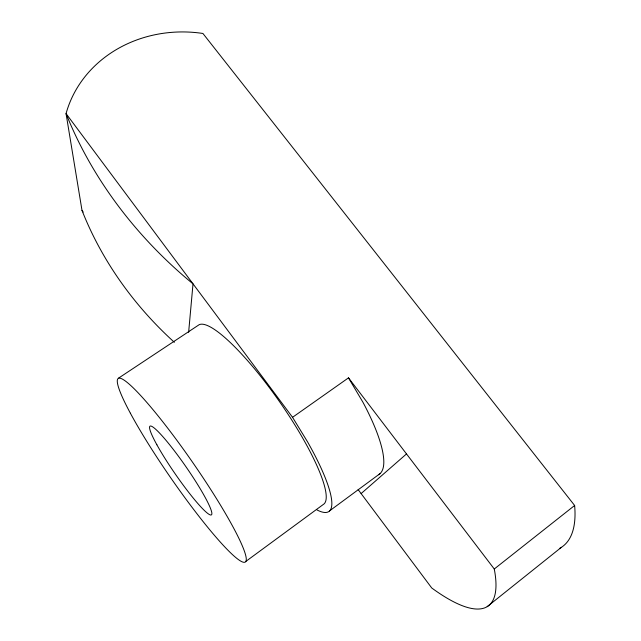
<?xml version="1.0" encoding="UTF-8"?>
<svg xmlns="http://www.w3.org/2000/svg" width="641" height="641" viewBox="0 0 641 641"><rect width="100%" height="100%" fill="white"/><g stroke="black" fill="none" stroke-linecap="round" stroke-linejoin="round"><path stroke-width="0.96" d="M188.63 332.31L193.013 283.859A423.348 359.064 22.2 0 1 66.055 113.617A123.913 111.526 8.1 0 1 202.917 33.468L574.632 505.485A199.135 69.5 53.1 0 1 559.809 548.271M361.115 493.578L406.506 453.924M487.192 606.642L561.348 547.358M358.143 489.604L431.738 587.981A203.413 54.293 53.8 0 0 494.267 569L574.632 505.485M329.426 510.989L379.969 473.675M245.575 561.612L324.146 503.85A109.282 22.659 55.1 0 0 279.276 401.314A109.282 22.659 55.1 0 0 199.071 324.763L118.481 378.182M317.031 509.972A118.056 24.502 55.1 0 0 307.576 441.889L292.544 417.315L348.496 377.861L494.267 569M292.544 417.315L66.055 113.617L82.008 210.44A353.6 310.965 22.4 0 0 174.36 342.302M82.008 210.44L83.194 212.051M348.496 377.861L362.966 402.3A116.422 30.704 55 0 1 378.502 474.717M130.371 413.197A111.63 13.405 55.3 0 0 241.136 561.324A111.63 13.405 55.3 0 0 173.599 435.904A111.63 13.405 55.3 0 0 130.371 413.197M156.877 444.774A53.964 6.458 55.3 0 0 209.984 514.811A53.964 6.458 55.3 0 0 175.145 451.825A53.964 6.458 55.3 0 0 156.877 444.774"/></g></svg>
